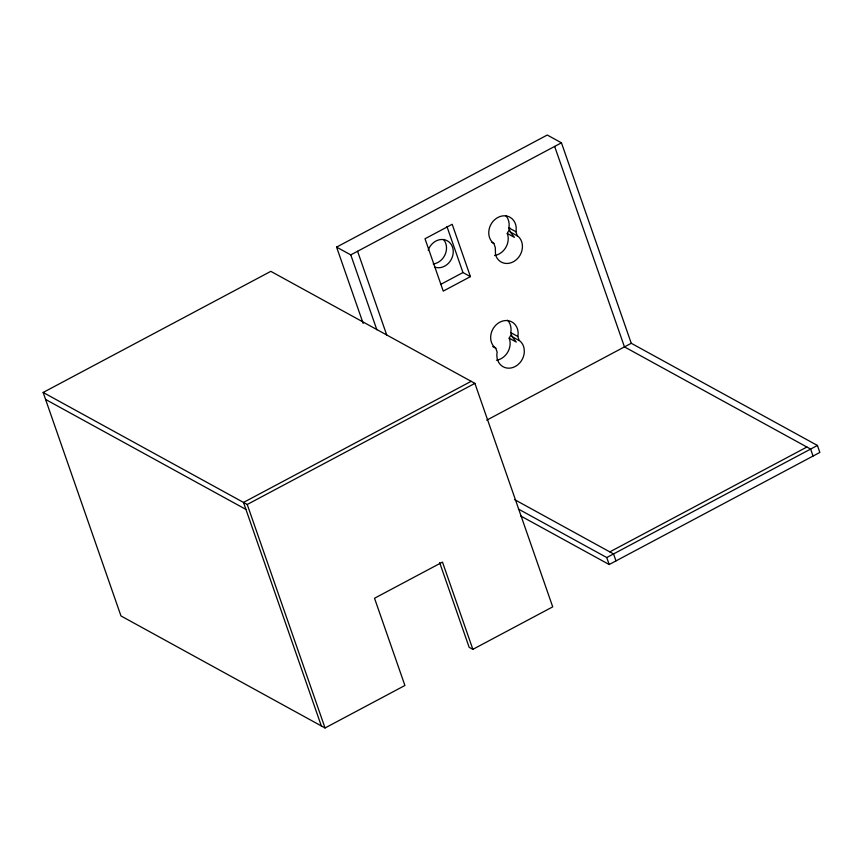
<?xml version="1.0" encoding="UTF-8"?>
<svg xmlns="http://www.w3.org/2000/svg" width="863" height="863" viewBox="0 0 863 863"><rect width="100%" height="100%" fill="white"/><g stroke="black" fill="none" stroke-linecap="round" stroke-linejoin="round"><path stroke-width="1.29" d="M509.882 227.821A25.782 21.974 -61.2 0 1 508.965 230.345L507.271 233.431L514.37 237.325L510.206 231.877L508.803 227.832L509.105 226.182A15.469 13.182 -61.2 0 0 505.675 215.502M517.304 235.772L515.891 231.726L516.193 230.065A15.469 13.182 -61.2 0 0 512.061 218.706L509.645 217.044A15.469 13.182 -61.2 0 0 491.737 223.107A15.469 13.182 -61.2 0 0 492.687 242.579L493.863 243.452L495.276 247.487L495.524 254.736A15.469 13.182 -61.2 0 0 515.815 260.13A15.469 13.182 -61.2 0 0 518.296 236.484L510.206 231.877M510.874 335.081L509.181 338.167L516.268 342.061L512.115 336.602L510.702 332.568L511.004 330.907A15.469 13.182 -61.2 0 0 507.584 320.227M519.202 340.497L517.8 336.462L518.102 334.801A15.469 13.182 -61.2 0 0 499.774 322.201A15.469 13.182 -61.2 0 0 494.585 347.314L495.772 348.177L497.174 352.223L496.915 353.603A15.469 13.182 -61.2 0 0 503.194 366.807A15.469 13.182 -61.2 0 0 517.714 364.855L519.936 362.73A15.469 13.182 -61.2 0 0 524.326 351.414L524.089 348.458A15.469 13.182 -61.2 0 0 520.206 341.209L512.115 336.602M472.859 649.343L442.482 562.104L374.52 598.253L404.909 685.492L325.049 727.973L120.982 615.955L43.15 392.46L270.809 271.349L474.887 383.366L552.719 606.862L472.859 649.343L469.138 647.293L439.645 562.59M363.183 323.463L336.592 247.109L547.261 135.027L561.446 142.816L631.252 343.28L817.423 445.459L819.85 452.439L609.181 564.521L520.81 516.02M336.592 247.109L350.777 254.887L561.446 142.816M440.518 284.499L462.967 272.546L470.421 276.635L443.237 291.101L425.006 238.76L452.19 224.294L470.421 276.635M471.166 381.317L243.495 502.439L321.327 725.934M43.15 392.46L247.228 504.477L474.887 383.366M486.743 420.162L631.252 343.28M609.817 551.878L806.905 447.034M518.383 509.041L606.754 557.541L817.423 445.459M508.803 227.832L515.891 231.726M491.845 242.33L493.863 243.452M510.702 332.568L517.8 336.462M492.73 346.516L495.772 348.177M514.477 499.548L613.539 553.927L615.977 560.907M45.577 399.44L245.933 509.418M813.054 456.052L810.627 449.073L624.456 346.894L554.65 146.43M606.754 557.541L609.181 564.521M446.915 226.44L462.967 272.546M357.573 251.273L386.732 335.017M350.777 254.887L376.84 329.752M247.228 504.477L325.049 727.973M507.271 233.431L507.994 235.944A15.469 13.182 -61.2 0 1 494.575 255.524M509.181 338.167L509.893 340.669A15.469 13.182 -61.2 0 1 496.473 360.259M443.679 239.677A14.617 12.46 -61.2 0 1 445.168 254.445A14.617 12.46 -61.2 0 1 433.215 263.97M428.167 250.27A14.617 12.46 -61.2 0 1 445.351 239.968A14.617 12.46 -61.2 0 1 452.061 257.746A14.617 12.46 -61.2 0 1 434.488 267.012"/></g></svg>
